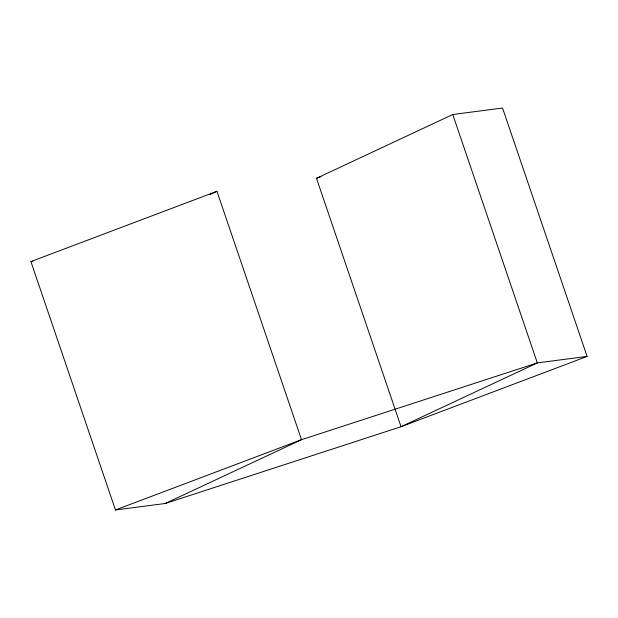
<?xml version="1.0" encoding="UTF-8"?>
<svg xmlns="http://www.w3.org/2000/svg" width="618" height="618" viewBox="0 0 618 618"><rect width="100%" height="100%" fill="white"/><g stroke="black" fill="none" stroke-linecap="round" stroke-linejoin="round"><path stroke-width="0.93" d="M209.958 194.562L216.949 191.286L301.507 439.684L165.23 503.492L115.458 509.974L30.9 261.584L216.949 191.286M587.1 356.416L537.328 362.905L401.051 426.714L316.493 178.316L452.77 114.508L502.542 108.026L587.1 356.416L401.051 426.714L165.23 503.492M316.493 178.316L321.005 176.617M115.458 509.974L301.507 439.684L537.328 362.905L452.77 114.508M30.9 261.584L32.816 261.329"/></g></svg>
